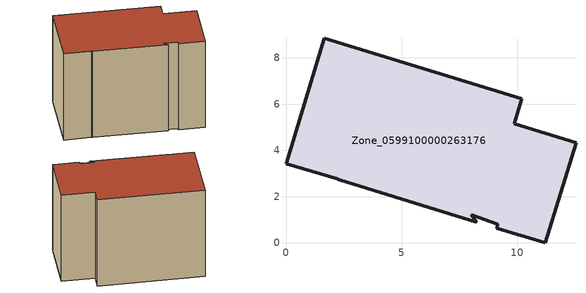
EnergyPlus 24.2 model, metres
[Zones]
Zone_0599100000263176
 floor ground (C_G): 12.54,4.33 11.21,0 9.12,0.62 9.16,0.81 8,1.21 8.25,0.88 2.29,2.72 2.22,2.78 0,3.43 1.66,8.85 10.2,6.24 9.87,5.15 z0
 wall outside (C_F): 2.29,2.72 8.25,0.88 8,1.21 9.16,0.81 9.12,0.62 11.21,0 12.54,4.33 9.87,5.15 10.2,6.24 1.66,8.85 0,3.43 2.22,2.78 2.29,2.72 z0:8.48
 roof outside (C_R): 12.54,4.33 9.87,5.15 10.2,6.24 1.66,8.85 0,3.43 2.22,2.78 2.29,2.72 8.25,0.88 8,1.21 9.16,0.81 9.12,0.62 11.21,0 z8.48
[BUILDING]
Pand.0599100000263176: North Axis=0; Terrain=City; Loads Convergence Tolerance Value=0.04; Temperature Convergence Tolerance Value=0.4; Solar Distribution=FullExterior; Maximum Number of Warmup Days=25; Minimum Number of Warmup Days=1
[Site:Location]
Rotterdam.The.Hague.AP_ZH_NLD Design_Conditions: Latitude=51.96; Longitude=4.45; Time Zone=1; Elevation=-4.5
[SITE:GROUNDTEMPERATURE:BUILDINGSURFACE]
18, 18, 18, 18, 18, 18, 18, 18, 18, 18, 18, 18
[MATERIAL] Thermal Absorptance=0.9; Solar Absorptance=0.7; Visible Absorptance=0.7
Name | Roughness | Thickness | Conductivity | Density | Specific Heat
G.TC.1975-1991 | MediumSmooth | 0.15 | 0.288461 | 540 | 1210
F.TC.1975-1991 | Rough | 0.3 | 0.230769 | 1920 | 840
R.TC.1975-1991 | MediumRough | 0.2 | 0.153846 | 1500 | 1000
[CONSTRUCTION]
C_G: G.TC.1975-1991
C_F: F.TC.1975-1991
C_R: R.TC.1975-1991
[ZONE]
Zone_0599100000263176: Type=1; Multiplier=1; Ceiling Height=Autocalculate; Volume=Autocalculate; Floor Area=autocalculate; Part of Total Floor Area=Yes
[ZONEINFILTRATION:DESIGNFLOWRATE]
Infil_Zone_0599100000263176: Zone or ZoneList or Space or SpaceList=Zone_0599100000263176; Schedule=AlwaysOn; Design Flow Rate Calculation Method=Flow/Area; Flow Rate per Floor Area=0.003; Constant Term Coefficient=1; Temperature Term Coefficient=0; Velocity Term Coefficient=0; Velocity Squared Term Coefficient=0
[HVACTEMPLATE:ZONE:IDEALLOADSAIRSYSTEM]
Zone_0599100000263176: Maximum Heating Supply Air Temperature=50; Minimum Cooling Supply Air Temperature=13; Maximum Heating Supply Air Humidity Ratio=0.0156; Minimum Cooling Supply Air Humidity Ratio=0.0077; Heating Limit=NoLimit; Cooling Limit=NoLimit; Dehumidification Control Type=ConstantSensibleHeatRatio; Cooling Sensible Heat Ratio=0.7; Dehumidification Setpoint=60; Humidification Control Type=None; Humidification Setpoint=30; Outdoor Air Method=None; Outdoor Air Flow Rate per Person=0.00944; Outdoor Air Flow Rate per Zone Floor Area=0; Outdoor Air Flow Rate per Zone=0; Demand Controlled Ventilation Type=None; Outdoor Air Economizer Type=NoEconomizer; Heat Recovery Type=None; Sensible Heat Recovery Effectiveness=0.7; Latent Heat Recovery Effectiveness=0.65
[ZONECONTROL:THERMOSTAT]
ThermostatControl_Zone_0599100000263176: Zone or ZoneList=Zone_0599100000263176; Control Type Schedule=DualSetpointControlType; Control 1=Thermostat_Zone_0599100000263176; Temperature Difference Between Cutout And Setpoint=0
[THERMOSTATSETPOINT:DUALSETPOINT]
Thermostat_Zone_0599100000263176: Heating Setpoint Temperature Schedule=HeatingSetpoint_Zone_0599100000263176; Cooling Setpoint Temperature Schedule=CoolingSetpoint_Zone_0599100000263176
[SCHEDULE:COMPACT]
HeatingSetpoint_Zone_0599100000263176: Through: 12/31, For: AllDays, Until: 24:00, 21
CoolingSetpoint_Zone_0599100000263176: Through: 12/31, For: AllDays, Until: 24:00, 24
DualSetpointControlType: Through: 12/31, For: AllDays, Until: 24:00, 4
AlwaysOn: Through: 12/31, For: AllDays, Until: 24:00, 1
